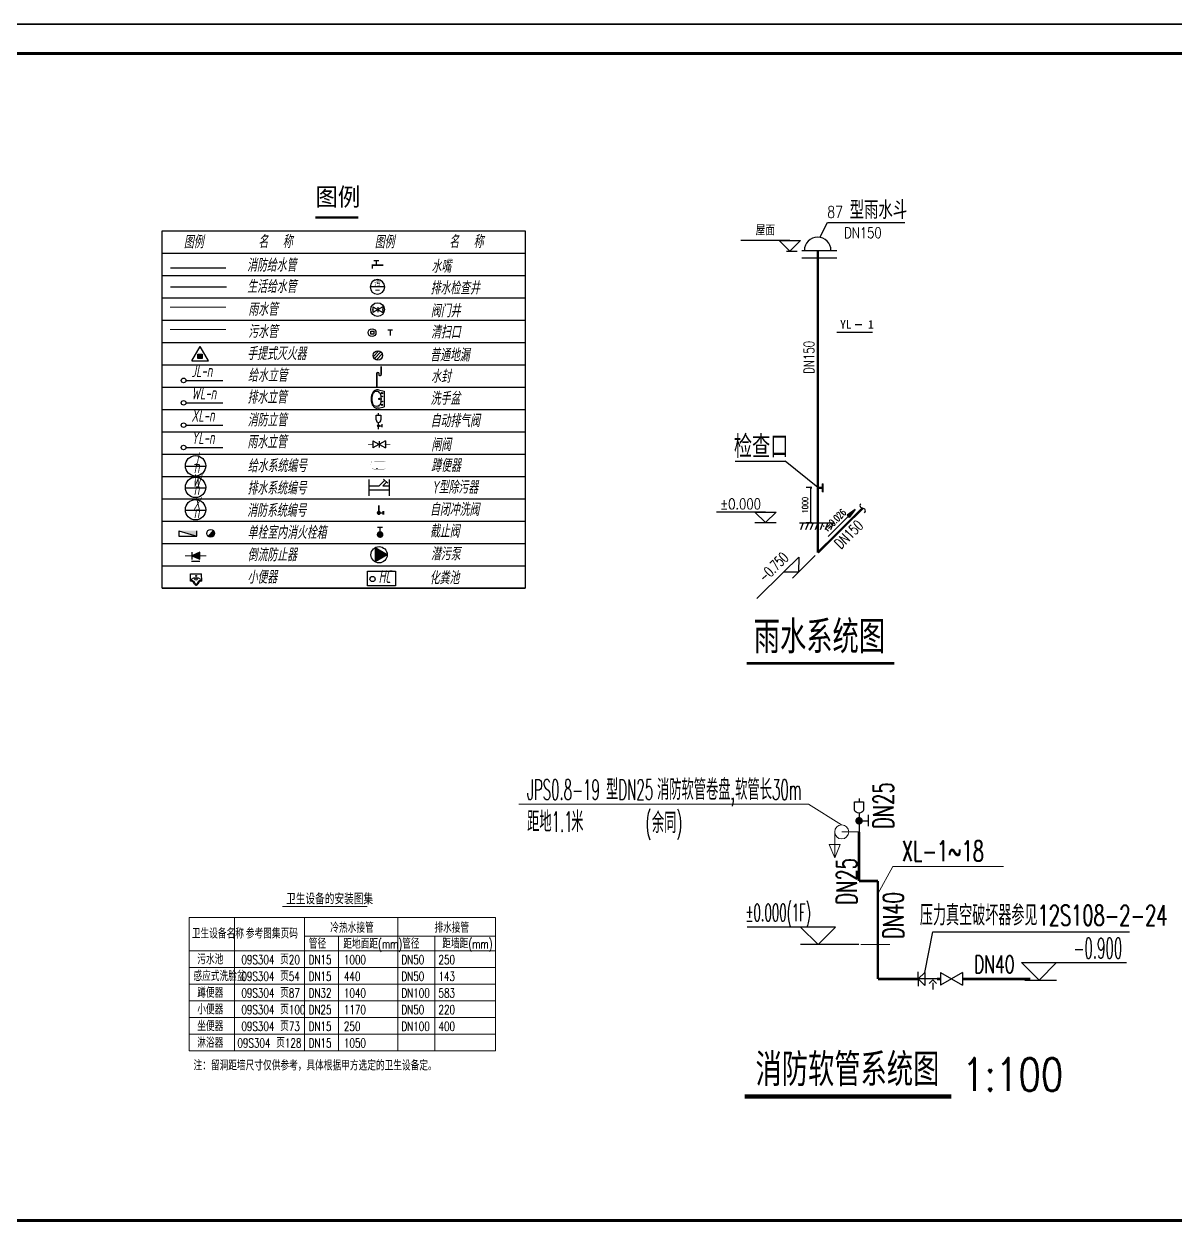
# Model space of a CAD drawing. Extents: x 54907 to 703237, y -798661 to -546661.
# Drawn here: x 399530 to 458689, y -608949 to -546661 of the extents above; entities that cross this region are included whole.
import ezdxf
from ezdxf.enums import TextEntityAlignment as Align

# ---------------------------------------------------------------- set-up
doc = ezdxf.new("R2010")
doc.units = 0
doc.header["$LTSCALE"] = 1000
doc.header["$MEASUREMENT"] = 0
doc.linetypes.add('CENTER2', pattern=[28.575, 19.05, -3.175, 3.175, -3.175])
doc.linetypes.add('DASH', pattern=[0.35, 0.25, -0.1])
for name, color, linetype in [('C_C_P_PS_', 2, 'Continuous'), ('C_P_PS_', 2, 'Continuous'), ('C_P_YS_', 3, 'Continuous'), ('COLUMN', 6, 'Continuous'), ('DIM_ELEV', 3, 'Continuous'), ('DIM_SYMB', 3, 'Continuous'), ('DN_DIM', 3, 'Continuous'), ('OTHER', 7, 'Continuous'), ('P_LS_', 7, 'Continuous'), ('P_LS_GJ', 7, 'Continuous'), ('P_PS_', 2, 'Continuous'), ('P_PS_DIM', 3, 'Continuous'), ('P_XF_GJ', 7, 'Continuous'), ('P_YS_', 3, 'Continuous'), ('P_YS_DIM', 3, 'Continuous'), ('PIPE-污水', 2, 'DASH'), ('PIPE-给水', 3, 'Continuous'), ('PIPE-雨水', 4, 'Continuous'), ('PUB_DIM', 3, 'Continuous'), ('PUB_TEXT', 7, 'Continuous'), ('PUB_TITLE', 4, 'Continuous'), ('TEL_TEXT', 7, 'Continuous'), ('TEXT', 7, 'Continuous'), ('TEXT_给水', 7, 'Continuous'), ('TWT_DIM', 3, 'Continuous'), ('TWT_IDEN', 3, 'Continuous'), ('TWT_SYMB', 3, 'Continuous'), ('TWT_TEXT', 7, 'Continuous'), ('VALVE_消防', 7, 'Continuous'), ('VALVE_给水', 7, 'Continuous'), ('VALVE_雨水', 7, 'Continuous')]:
    doc.layers.add(name, color=color, linetype=linetype)
doc.layers.add('PUB_WINDW', color=7, linetype='Continuous', plot=False)
doc.layers.add('yichutu', color=7, linetype='Continuous', true_color=0xffffff, plot=False)
doc.layers.add('中文', color=7, linetype='Continuous', lineweight=13)
doc.layers.add('填充', color=7, linetype='Continuous', lineweight=13)
doc.styles.add('-GBCBIGGBENOR', font='txt.shx', dxfattribs={"bigfont": 'hztxt.shx'})
doc.styles.add('_HZTXT', font='txt.shx', dxfattribs={"width": 0.8, "bigfont": 'hztxt.shx'})
doc.styles.add('_TCH_DIM', font='SIMPLEX', dxfattribs={"bigfont": 'GBCBIG'})
doc.styles.add('_TEL_DIM', font='SIMPLEX', dxfattribs={"width": 0.8, "height": 3.5, "bigfont": 'HZTXT'})
doc.styles.add('_TWT_CIRCLE', font='COMPLEX', dxfattribs={"width": 1.1, "height": 3.5, "bigfont": 'HZTXT'})
doc.styles.add('_TWT_DIM', font='SIMPLEX', dxfattribs={"width": 0.8, "height": 3.5, "bigfont": 'HZTXT'})
doc.styles.add('_TWT_PIPEDN', font='SIMPLEX', dxfattribs={"width": 0.8, "height": 3.5, "bigfont": 'HZTXT'})
doc.styles.add('_TXT', font='SIMPLEX.shx', dxfattribs={"width": 0.6})
doc.styles.add('ATTTXT', font='gbeitc.shx', dxfattribs={"width": 0.7, "bigfont": '0hztxt.shx'})
doc.styles.add('COMPLEX', font='COMPLEX')
doc.styles.add('DIM_FONT', font='SIMPLEX', dxfattribs={"width": 0.7, "bigfont": 'GBCBIG'})
doc.styles.add('LXZ_COMPLEX', font='TXT')
doc.styles.get("Standard").update_dxf_attribs({"font": 'gbenor.shx', "bigfont": 'gbcbig.shx'})
doc.styles.add('TG_LINETYPE', font='SIMPLEX', dxfattribs={"width": 0.8, "height": 3, "bigfont": 'HZTXT'})
doc.styles.add('zz-0', font='arial.ttf')
doc.linetypes.add('TG_J', pattern='A,2,-0.3,["J",TG_LINETYPE,S=0.1,R=0,X=-0.23,Y=-0.15],0', length=2.3)
doc.linetypes.add('TG_X', pattern='A,2,-0.3,["X",TG_LINETYPE,S=0.1,R=0,X=-0.23,Y=-0.15],0', length=2.3)
doc.linetypes.add('TG_Y', pattern='A,2,-0.3,["Y",TG_LINETYPE,S=0.1,R=0,X=-0.23,Y=-0.15],0', length=2.3)
doc.dimstyles.new('DIMN', dxfattribs={"dimtxt": 300, "dimasz": 100, "dimexe": 250, "dimexo": 300, "dimgap": 150, "dimtad": 1, "dimdec": 0, "dimzin": 0, "dimdsep": 46, "dimtxsty": 'DIM_FONT', "dimblk": 'ARCHTICK', "dimcen": 0.09, "dimclrt": 7, "dimazin": 2, "dimtfac": 1, "dimtdec": 0, "dimtix": 1, "dimtmove": 2, "dimatfit": 3, "dimldrblk": 'ARCHTICK', "dimfxl": 0, "dimtolj": 1, "dimtzin": 0, "dimarcsym": 0})

# ---------------------------------------------------------------- blocks, each defined once
blk = doc.blocks.new('*X35')
at = {"color": 0}
for p, q in [((-991, -1), (-988, 2)), ((-978, -2), (-971, 4)), ((-966, -4), (-955, 7)), ((-954, -6), (-938, 9)), ((-941, -8), (-921, 12)), ((-929, -10), (-905, 15)), ((-917, -12), (-888, 17)), ((-905, -14), (-871, 20)), ((-892, -16), (-855, 22)), ((-880, -17), (-838, 25)), ((-868, -19), (-821, 27)), ((-856, -21), (-804, 30)), ((-843, -23), (-788, 33)), ((-831, -25), (-771, 35)), ((-819, -27), (-754, 38)), ((-807, -29), (-738, 40)), ((-794, -31), (-721, 43)), ((-782, -33), (-721, 29)), ((-770, -34), (-721, 15)), ((-758, -36), (-721, 1)), ((-745, -38), (-721, -14)), ((-733, -40), (-721, -28)), ((-721, -42), (-721, -42))]:
    blk.add_line(p, q, dxfattribs=at)
blk = doc.blocks.new('_W_HHPD2')
for p, q in [((-540, 0), (-261, 43)), ((-540, 1), (-261, -42)), ((-261, 43), (-261, -42)), ((-261, 0), (540, 0))]:
    blk.add_line(p, q)
blk.add_blockref('*X35', (460, 0))
at = {"style": 'COMPLEX', "width": 0.8}
blk.add_attdef('I=0.001', (-400, 92), '', height=200, dxfattribs=at)
blk = doc.blocks.new('FACE3_')
for p in [(-0.09, 0.24), (0.09, -0.24)]:
    blk.add_line(p, (0, 0))
for centre, start, end in [((0.17, 0.24), 80.7491, 179.8598), ((-0.17, -0.24), 260.7491, 359.8598)]:
    blk.add_arc(centre, 0.265, start, end)
blk = doc.blocks.new('LGH_1')
at = {"linetype": 'Continuous'}
blk.add_line((0, 0), (1, 0), dxfattribs=at)
at = {"color": 7}
blk.add_line((0.512, 0.214), (0.699, 0.214), dxfattribs=at)
at = {"color": 7, "style": 'LXZ_COMPLEX'}
blk.add_attdef('AB', text='', height=0.24, dxfattribs=at).set_placement((0.252, 0.097), align=Align.CENTER)
blk.add_attdef('Z', text='', height=0.24, dxfattribs=at).set_placement((0.956, 0.214), align=Align.MIDDLE)
blk = doc.blocks.new('_ArchTick')
at = {"color": 0, "linetype": 'ByBlock', "const_width": 0.4}
blk.add_lwpolyline([(-0.5, -0.5), (0.5, 0.5)], dxfattribs=at)
blk = doc.blocks.new('*D65')
at = {"layer": 'Defpoints', "color": 0}
for p in [(439979, -570479), (440335, -570479), (440335, -572289)]:
    blk.add_point(p, dxfattribs=at)
at = {"layer": 'TWT_DIM', "color": 0, "lineweight": -2}
for p, q in [((440035, -570479), (439729, -570479)), ((439979, -572289), (439979, -570479)), ((440035, -572289), (439729, -572289))]:
    blk.add_line(p, q, dxfattribs=at)
at = {"layer": 'TWT_DIM', "color": 0, "lineweight": -2, "xscale": 100, "yscale": 100, "zscale": 100}
for p, rotation in [((439979, -570479), 90), ((439979, -572289), 270)]:
    blk.add_blockref('_ArchTick', p, dxfattribs=dict(at, rotation=rotation))
at = {"layer": 'TWT_DIM', "color": 7, "insert": (439679, -571384), "char_height": 300, "attachment_point": 5, "rotation": 90, "style": 'DIM_FONT'}
blk.add_mtext('\\A1;1000', dxfattribs=at)
blk = doc.blocks.new('M_H1SCH')
for p, q in [((-125, 72), (125, -72)), ((125, 72), (-125, -72)), ((-125, 72), (-125, -72)), ((125, 72), (125, -72))]:
    blk.add_line(p, q)
at = {"flags": 9}
for tag in ['XSIZE', 'YSIZE']:
    blk.add_attdef(tag, (0, 0), '', height=0.5, dxfattribs=at)
blk = doc.blocks.new('A$C437B3FFB')
at = {"layer": 'P_LS_GJ', "xscale": 1.5, "yscale": 1.5, "zscale": 1.5}
blk.add_blockref('M_H1SCH', (188, 108), dxfattribs=at)
blk = doc.blocks.new('A$C1BFE3A7E')
for p, q in [((763, 365), (541, 587)), ((541, 587), (541, 143)), ((763, 365), (763, 608)), ((0, 365), (541, 365)), ((264, 329), (139, 204)), ((264, 329), (389, 204)), ((264, 236), (264, 0)), ((763, 365), (541, 143)), ((763, 365), (763, 122))]:
    blk.add_line(p, q)
blk = doc.blocks.new('$PLAN$00001076')
for p, q in [((-280, -10), (-280, 0)), ((280, 0), (280, -10)), ((-251, -189), (-251, -186)), ((-248, -183), (-250, -185))]:
    blk.add_line(p, q)
for points in [[(-280, 0), (280, 0)], [(-326, -200), (-280, -5)], [(-326, -204), (-326, -268)], [(326, -204), (280, -5)], [(326, -204), (326, -268)]]:
    blk.add_lwpolyline(points)
for points in [[(-326, -200, 0.008223), (-326, -204, 0.149285)], [(-326, -266, 0.149285), (-304, -337, 0.107079), (-231, -408, 0.075625), (-131, -450, 0.062436), (-1, -467, 0.062436), (130, -452, 0.075625), (230, -410, 0.107079), (304, -339, 0.149285), (326, -268, 0.005205), (326, -266, 0.086596)], [(-253, -188, 0.172546), (-250, -358, 0.726395)], [(253, -188, 0.098208), (193, -141, 0.066287), (110, -111, 0.052428), (0, -100, 0.052428), (-110, -111, 0.066287), (-193, -141, 0.093876), (-251, -186, 0.171377)], [(-250, -358, 0.091341), (-193, -401, 0.066287), (-110, -431, 0.052428), (0, -442, 0.052428), (110, -431, 0.066287), (193, -401, 0.091756), (250, -358, 0.171377)], [(253, -188, -0.172546), (250, -358, -0.726395)]]:
    blk.add_lwpolyline(points, format="xyb")
for centre, radius in [((-210, -75), 24), ((-210, -75), 24), ((-210, -75), 24), ((-90, -65), 10), ((0, -170), 25), ((0, -170), 15), ((90, -65), 10), ((210, -75), 24)]:
    blk.add_circle(centre, radius)
blk.add_arc((-250, -186), 1, 131.3224, 180)
at = {"style": 'zz-0'}
for tag in ['YSIZE', 'XSIZE']:
    blk.add_attdef(tag, (0, 0), '', height=0.5, dxfattribs=at)
blk = doc.blocks.new('*U46')
at = {"color": 55}
for points in [[(1016453, 607991), (1016472, 607976), (1016472, 608010)], [(1016472, 608010), (1016493, 607965), (1016493, 608031)], [(1016472, 607976), (1016472, 608010), (1016493, 607965)], [(1016493, 608031), (1016516, 607958), (1016516, 608054)], [(1016493, 607965), (1016493, 608031), (1016516, 607958)], [(1016516, 608054), (1016540, 607956), (1016540, 608078)], [(1016516, 607958), (1016516, 608054), (1016540, 607956)], [(1016540, 608078), (1016564, 607959), (1016564, 608102)], [(1016564, 608102), (1016587, 607966), (1016587, 608125)], [(1016587, 608125), (1016609, 607978), (1016609, 608147)], [(1016609, 608147), (1016627, 607993), (1016627, 608165)], [(1016627, 608165), (1016628, 607994), (1016628, 608166)]]:
    blk.add_solid(points, dxfattribs=at)
at = {"color": 55, "extrusion": (0, 0, -1)}
for points in [[(-1016540, 607956), (-1016540, 608078), (-1016564, 607959)], [(-1016564, 607959), (-1016564, 608102), (-1016587, 607966)], [(-1016587, 607966), (-1016587, 608125), (-1016609, 607978)], [(-1016609, 607978), (-1016609, 608147), (-1016627, 607993)], [(-1016627, 607993), (-1016627, 608165), (-1016628, 607994)], [(-1016628, 607994), (-1016628, 608166), (-1016642, 608012)], [(-1016628, 608166), (-1016642, 608012), (-1016642, 608148)], [(-1016642, 608012), (-1016642, 608148), (-1016643, 608013)], [(-1016642, 608148), (-1016643, 608013), (-1016643, 608148)], [(-1016643, 608013), (-1016643, 608148), (-1016654, 608033)], [(-1016643, 608148), (-1016654, 608033), (-1016654, 608127)], [(-1016654, 608033), (-1016654, 608127), (-1016654, 608034)], [(-1016654, 608127), (-1016654, 608034), (-1016654, 608127)], [(-1016654, 608034), (-1016654, 608127), (-1016661, 608056)], [(-1016654, 608127), (-1016661, 608056), (-1016661, 608104)], [(-1016661, 608056), (-1016661, 608104), (-1016661, 608057)], [(-1016661, 608104), (-1016661, 608057), (-1016661, 608104)], [(-1016661, 608057), (-1016661, 608104), (-1016663, 608080)]]:
    blk.add_solid(points, dxfattribs=at)
blk = doc.blocks.new('*U47')
at = {"color": 55}
blk.add_solid([(1015523, 608163), (1016100, 607986), (1016100, 608163)], dxfattribs=at)
blk = doc.blocks.new('*U48')
at = {"color": 55}
for points in [[(1016131, 613643), (1016131, 613782), (1016270, 613643)], [(1016131, 613782), (1016270, 613643), (1016270, 613782)]]:
    blk.add_solid(points, dxfattribs=at)
blk = doc.blocks.new('M_E8')
for p, q in [((-204, -257), (-194, -2)), ((-194, -2), (196, -2)), ((206, -257), (196, -2))]:
    blk.add_line(p, q)
at = {"const_width": 1.5}
for points in [[(-196, 0), (196, 0), (206, -257, -4.356259)], [(-194, -2), (-204, -257, 0.758087)]]:
    blk.add_lwpolyline(points, format="xyb", dxfattribs=at)
for points in [[(-204, -257), (-194, -258), (-194, -258), (-183, -260), (-175, -261), (-165, -264), (-156, -268), (-147, -271), (-138, -275), (-128, -281), (-119, -287), (-109, -295), (-102, -300), (-94, -308), (-86, -316), (-79, -324), (-74, -332), (-68, -340), (-62, -348), (-58, -356), (-54, -366), (-50, -374), (-43, -383), (-36, -389), (-30, -392), (-23, -395), (-17, -398), (-9, -399), (0, -399), (13, -398), (23, -395), (29, -392), (35, -389), (43, -385), (49, -380), (54, -374), (58, -366), (62, -357), (65, -347), (71, -340), (75, -332), (80, -325), (85, -319), (91, -313), (95, -308), (100, -302), (106, -295), (113, -290), (119, -285), (126, -280), (132, -277), (139, -273), (145, -271), (154, -268), (162, -264), (173, -261), (183, -259), (191, -258), (199, -257), (206, -257)], [(-2, -142), (6, -142), (12, -146), (19, -148), (25, -152), (29, -158), (34, -166), (37, -174), (39, -183), (37, -191), (35, -200), (29, -208), (25, -214), (17, -219), (12, -223), (4, -224), (-2, -224), (-6, -224), (-11, -223), (-18, -221), (-26, -217), (-32, -213), (-37, -207), (-42, -199), (-44, -190), (-45, -183), (-42, -173), (-40, -164), (-35, -158), (-31, -150), (-26, -148), (-24, -144), (-18, -143), (-14, -143), (-12, -142), (-8, -142), (-6, -141), (-2, -142)]]:
    blk.add_lwpolyline(points, dxfattribs=at)
for centre, radius in [((-3, -184), 41.7), ((-1, -74), 15)]:
    blk.add_circle(centre, radius)
for centre, radius, start, end in [((-218, -432), 176, 26.1838, 85.5792), ((-158, -223), 22.7, 134.5857, 206.4573), ((-198, -412), 179, 22.2984, 83.8043), ((-2, -389), 250, 46.6458, 133.3542), ((1, -338), 63.3, 194.7447, 345.2553), ((4, -329), 38.6, 202.7778, 341.3609), ((201, -407), 174, 100.5676, 157.7034), ((215, -425), 168, 93.3348, 155.3309), ((162, -222), 16.2, 297.1389, 62.8611)]:
    blk.add_arc(centre, radius, start, end)
blk.add_point((1, -402))
at = {"width": 0.8, "flags": 9}
for tag in ['XSIZE', 'YSIZE']:
    blk.add_attdef(tag, (0, 0), '', height=0.5, dxfattribs=at)
blk = doc.blocks.new('M_E2')
blk.add_line((-306, -118), (-266, -118))
at = {"const_width": 1.5}
for points in [[(-366, 138, 0.97895), (-366, -138, 0.97895)], [(-366, 118, 0.97895), (-366, -118, 0.97895)], [(-306, 118, 0.414214), (-316, 108, 0.414214)], [(0, 88, 0.462192), (-59, 137, 0.462192)], [(-20, 88, 0.414214), (-50, 118, 0.414214)], [(-316, -108, 0.414214), (-306, -118, 0.414214)], [(-59, -137, 0.462192), (0, -88, 0.462192)], [(-50, -118, 0.414214), (-20, -88, 0.414214)]]:
    blk.add_lwpolyline(points, format="xyb", dxfattribs=at)
for points in [[(-366, 137), (-59, 137)], [(-316, 118), (-366, 118)], [(-340, 118), (-266, 118)], [(-316, 108), (-316, -108)], [(-50, 118), (-267, 118)], [(-20, -88), (-20, 88)], [(0, 88), (0, -88)], [(-381, -137), (-59, -137)], [(-316, -118), (-366, -118)], [(-340, -118), (-266, -118)], [(-266, -118), (-50, -118)]]:
    blk.add_lwpolyline(points, dxfattribs=at)
at = {"width": 0.8, "flags": 9}
for tag in ['XSIZE', 'YSIZE']:
    blk.add_attdef(tag, (0, 0), '', height=0.5, dxfattribs=at)
blk = doc.blocks.new('*U49')
at = {"color": 55, "extrusion": (0, 0, -1)}
blk.add_solid([(-1021772, 606463), (-1021772, 606912), (-1022160, 606687)], dxfattribs=at)
blk = doc.blocks.new('$VALVE$00000669')
for p, q in [((0, 0), (212, 0)), ((108, 0), (108, -100)), ((287, 74), (433, 74)), ((433, 74), (433, -76)), ((433, 0), (500, 0)), ((158, -100), (58, -100)), ((433, -76), (287, -76))]:
    blk.add_line(p, q)
at = {"const_width": 31.2}
blk.add_lwpolyline([(108, 16, 1), (108, -16, 1)], format="xyb", close=True, dxfattribs=at)
blk.add_circle((108, 0), 31.2)
blk.add_arc((287, -1), 75, 90, 270)
blk = doc.blocks.new('$VALVE$00000296')
for p, q in [((125, 72), (-125, -72)), ((-125, 72), (125, -72)), ((-125, 72), (-125, -72)), ((125, 72), (125, -72))]:
    blk.add_line(p, q)
at = {"color": 7}
blk.add_line((0, 60), (0, -64), dxfattribs=at)
for p in [(-125, 0), (125, 0)]:
    blk.add_point(p)
blk = doc.blocks.new('$VALVE$00000656')
for p, q in [((-113, 110), (-113, -100)), ((118, -164), (-119, -164))]:
    blk.add_line(p, q)
blk.add_lwpolyline([(119, 5, 203, 0, 0), (-113, 5, 0, 0, 0)], format="xyseb")
blk.add_lwpolyline([(119, 107), (-113, 5), (119, -97)], close=True)
for p in [(-113, 5), (119, 5)]:
    blk.add_point(p)
blk.add_solid([(-44, -164), (-44, -139), (-119, -164)])
blk = doc.blocks.new('yct-1337-420-200550-63000-150-2010.0')
at = {"layer": 'yichutu', "color": 7, "true_color": 0xffffff}
blk.add_lwpolyline([(0, 0), (0, 63000), (200550, 63000), (200550, 0)], close=True, dxfattribs=at)

msp = doc.modelspace()

# ---------------------------------------------------------------- linework, layer by layer
for p, q in [((442455, -586468.5), (442455, -586647.3)), ((442455, -587222), (442455, -588190.3)), ((442917.8, -587308.6), (442917.8, -587884)), ((442455, -587614.3), (442917.8, -587614)), ((445830.9, -595411.3), (446256.2, -593314.8)), ((446256.2, -593314.8), (456354.1, -593314.8))]:
    msp.add_line(p, q)
msp.add_lwpolyline([(406619.7, -557288.2), (425279.5, -557288.2), (425279.5, -575660.9), (406619.7, -575660.9)], close=True)
msp.add_lwpolyline([(442223.6, -586647.3), (442686.4, -586647.3), (442686.4, -587063.9, -0.6832352), (442223.6, -587063.9), (442223.6, -586647.3)], format="xyb")
at = {"const_width": 192.9}
msp.add_lwpolyline([(442358.6, -587614.3, 1), (442551.4, -587614.3, 1)], format="xyb", close=True, dxfattribs=at)
at = {"linetype": 'Continuous'}
msp.add_arc((440327.2, -558292.5), 683.2, 0.061532, 180.061532, dxfattribs=at)
at = {"layer": 'C_C_P_PS_', "linetype": 'DASH', "const_width": 112.5}
for points in [[(440335.3, -558301.7), (440335.3, -573827.7)], [(440335.3, -573827.7), (442640.3, -571543.8)]]:
    msp.add_lwpolyline(points, dxfattribs=at)
at = {"layer": 'C_P_PS_', "linetype": 'DASH', "const_width": 75}
for points in [[(440335.3, -558301.7), (440335.3, -573827.7)], [(440335.3, -573827.7), (442640.3, -571543.8)]]:
    msp.add_lwpolyline(points, dxfattribs=at)
at = {"layer": 'C_P_YS_', "const_width": 109.3}
for points in [[(440334.9, -570494.1), (440586.8, -570494.1)], [(440334.9, -570494.1), (440586.8, -570494.1)], [(440586.8, -570714.8), (440586.8, -570280.1)], [(440586.8, -570714.8), (440586.8, -570280.1)], [(440586.8, -570479.3), (440586.8, -570714.8)], [(440586.8, -570479.3), (440586.8, -570714.8)]]:
    msp.add_lwpolyline(points, dxfattribs=at)
at = {"layer": 'COLUMN'}
for p, q in [((439517.8, -558298.4), (441317.8, -558298.4)), ((439517.8, -558662.9), (441317.8, -558662.9)), ((439398.5, -572288.9), (441198.5, -572288.9)), ((439589.2, -572289.5), (439445.3, -572663.3)), ((439847.5, -572289.5), (439703.6, -572663.3)), ((440093.5, -572289.5), (439949.6, -572663.3)), ((440335.3, -572289.5), (440191.4, -572663.3)), ((440593.6, -572289.5), (440449.7, -572663.3)), ((440851.8, -572289.5), (440707.9, -572663.3)), ((441122.4, -572289.5), (440978.5, -572663.3))]:
    msp.add_line(p, q, dxfattribs=at)
at = {"layer": 'DIM_ELEV'}
for p, q in [((441247.4, -593079.7), (436700.7, -593079.7)), ((440347.4, -593979.7), (439447.4, -593079.7)), ((440347.4, -593979.7), (441247.4, -593079.7)), ((442447.4, -593979.7), (439447.4, -593979.7))]:
    msp.add_line(p, q, dxfattribs=at)
at = {"layer": 'DIM_SYMB', "const_width": 210}
msp.add_lwpolyline([(436569.8, -601788.7), (447204.8, -601788.7)], dxfattribs=at)
at = {"layer": 'P_LS_'}
msp.add_line((451259.7, -595743.7), (447769.1, -595743.7), dxfattribs=at)
at = {"layer": 'P_PS_', "linetype": 'DASH'}
for p, q in [((440335.3, -558301.7), (440335.3, -573827.7)), ((440335.3, -573827.7), (442640.3, -571543.8))]:
    msp.add_line(p, q, dxfattribs=at)
at = {"layer": 'P_XF_GJ'}
for p, q in [((440433.6, -557617.6), (440836.9, -556847.1)), ((440836.9, -556847.1), (444814.1, -556847.1)), ((436086.4, -569120.1, 0), (438657.7, -569120.1, 0)), ((440335.3, -570479.3), (438657.7, -569120.1, 0))]:
    msp.add_line(p, q, dxfattribs=at)
at = {"layer": 'P_YS_'}
for p, q in [((440334.9, -570494.1), (440586.8, -570494.1)), ((440586.8, -570714.8), (440586.8, -570280.1)), ((440586.8, -570479.3), (440586.8, -570714.8))]:
    msp.add_line(p, q, dxfattribs=at)
at = {"layer": 'PIPE-污水', "linetype": 'DASH', "ltscale": 0.6, "const_width": 52.5}
msp.add_lwpolyline([(407031.9, -562349.6), (409903.7, -562349.6)], dxfattribs=at)
at = {"layer": 'PIPE-给水', "linetype": 'TG_J', "ltscale": 0.8, "const_width": 60}
msp.add_lwpolyline([(407049, -560169), (409937.4, -560169)], dxfattribs=at)
at = {"layer": 'PIPE-给水', "linetype": 'TG_J', "const_width": 37.5}
for points in [[(417212, -568258), (417462.4, -568258)], [(418099.9, -568258), (418350.3, -568258)]]:
    msp.add_lwpolyline(points, dxfattribs=at)
at = {"layer": 'PIPE-雨水', "linetype": 'CENTER2', "ltscale": 0.5, "const_width": 52.5}
msp.add_lwpolyline([(407031.9, -561201.4), (409903.7, -561201.4)], dxfattribs=at)
at = {"layer": 'PIPE-雨水', "linetype": 'TG_Y', "const_width": 52.5}
for points in [[(407804, -573994.7), (408137.3, -573994.7)], [(408554.4, -573994.7), (408887.7, -573994.7)]]:
    msp.add_lwpolyline(points, dxfattribs=at)
at = {"layer": 'PUB_DIM'}
for p, q in [((438891.8, -557780.9), (436381.9, -557780.9)), ((438891.8, -558327.6), (438345, -557780.9)), ((438345, -557780.9), (439438.5, -557780.9)), ((439438.5, -557780.9), (438891.8, -558327.6)), ((438730.8, -558327.6), (439277.6, -558327.6)), ((437642.9, -571738.9), (435133, -571738.9)), ((437096.1, -571738.9), (438189.6, -571738.9)), ((437642.9, -572285.6), (437096.1, -571738.9)), ((438189.6, -571738.9), (437642.9, -572285.6)), ((437096.1, -572285.6), (438189.6, -572285.6)), ((438574.1, -574828.4), (439350.8, -574058.8)), ((439038.8, -575137.6), (440203.9, -573983.1)), ((439350.8, -574058.8), (439347.3, -574832)), ((438574.1, -574828.4), (437197.3, -576192.6)), ((439347.3, -574832), (438574.1, -574828.4))]:
    msp.add_line(p, q, dxfattribs=at)
at = {"layer": 'PUB_TEXT', "color": 3, "const_width": 136.7}
msp.add_lwpolyline([(444276.4, -579524.9), (436670.8, -579524.9)], dxfattribs=at)
at = {"layer": 'PUB_TITLE'}
msp.add_line((488915.7, -546661.4), (288365.7, -546661.4), dxfattribs=at)
at = {"layer": 'PUB_TITLE', "const_width": 150}
msp.add_lwpolyline([(292115.7, -608161.4), (487565.7, -608161.4), (487565.7, -548161.4), (292115.7, -548161.4)], close=True, dxfattribs=at)
at = {"layer": 'PUB_WINDW'}
msp.add_line((439644, -558293.2), (441010.4, -558291.8), dxfattribs=at)
at = {"layer": 'TEXT', "lineweight": 9}
for p, q in [((408016.3, -592581.7), (423755.8, -592581.7)), ((408016.3, -592581.7), (408016.3, -599444)), ((410346.1, -592581.7), (410346.1, -599444)), ((413942.9, -592581.7), (413942.9, -599444)), ((418744.2, -599444), (418744.2, -592581.7)), ((423755.8, -599444), (423755.8, -592581.7)), ((423755.8, -599444), (423755.8, -592581.7)), ((413942.9, -593540.3), (418744.2, -593540.3)), ((415697.1, -599444), (415697.1, -593540.3)), ((418744.2, -593540.3), (423755.8, -593540.3)), ((420642.6, -599444), (420642.6, -593540.3)), ((408016.3, -594297.2), (423755.8, -594297.2)), ((408016.3, -595155), (423755.8, -595155)), ((408016.3, -596012.8), (423755.8, -596012.8)), ((408016.3, -596870.6), (423755.8, -596870.6)), ((408016.3, -597728.4), (423755.8, -597728.4)), ((408016.3, -598586.2), (423755.8, -598586.2)), ((408016.3, -599444), (423755.8, -599444))]:
    msp.add_line(p, q, dxfattribs=at)
at = {"layer": 'TWT_DIM'}
for p, q in [((451711.1, -595806.7), (450811.1, -594906.7)), ((450811.1, -594906.7), (456211.1, -594906.7)), ((451711.1, -595806.7), (452611.1, -594906.7)), ((450982.1, -595806.7), (452611.1, -595806.7))]:
    msp.add_line(p, q, dxfattribs=at)
at = {"layer": 'TWT_DIM', "const_width": 49.4, "elevation": 0}
msp.add_lwpolyline([(412804, -592014.4), (417164, -592014.4)], dxfattribs=at)
at = {"layer": 'TWT_IDEN'}
msp.add_line((418065.8, -560165.5), (417315.8, -560165.5), dxfattribs=at)
for start, end in [(0, 180), (180, 0)]:
    msp.add_arc((417690.8, -560165.5), 375, start, end, dxfattribs=at)
at = {"layer": 'TWT_SYMB', "color": 7}
for p, q in [((406619.7, -557288.2), (425279.5, -557288.2)), ((406619.7, -558436.5), (425279.5, -558436.5)), ((417765.5, -558829.8), (417511.8, -558829.8)), ((417642.4, -559006.6), (417642.4, -558829.8)), ((406619.7, -559584.8), (425279.5, -559584.8)), ((406619.7, -560733), (425279.5, -560733)), ((406619.7, -561881.3), (425279.5, -561881.3)), ((418233.1, -562372), (418465, -562372)), ((406619.7, -563029.6), (425279.5, -563029.6)), ((408151.1, -563972.2), (408581.7, -563226.3)), ((409012.3, -563972.2), (408581.7, -563226.3)), ((417770.7, -563450.6), (417467.1, -563754.2)), ((417872.9, -563508.2), (417533.6, -563847.4)), ((417941.1, -563614.3), (417637.5, -563917.9)), ((406619.7, -564177.9), (425279.5, -564177.9)), ((408151.1, -563972.2), (409012.3, -563972.2)), ((417656.9, -564619.6), (417656.9, -564627.2)), ((406619.7, -565326.2), (425279.5, -565326.2)), ((407843.7, -564976.8), (409734.7, -564976.8)), ((407843.7, -566125.1), (409734.7, -566125.1)), ((406619.7, -566474.5), (425279.5, -566474.5)), ((407843.7, -567273.4), (409734.7, -567273.4)), ((406619.7, -567622.8), (425279.5, -567622.8)), ((407843.7, -568421.7), (409734.7, -568421.7)), ((406619.7, -568771.1), (425279.5, -568771.1)), ((406619.7, -569919.4), (425279.5, -569919.4)), ((407810.1, -569387.7), (408866.1, -569387.7)), ((407810.1, -570495.8), (408866.1, -570495.8)), ((417261.6, -570906.1, 23425.2), (417261.6, -570073.6, 23425.2)), ((417261.6, -570387, 23425.2), (417788.5, -570387, 23425.2)), ((417788.5, -570387, 23425.2), (418067.4, -570108.1, 23425.2)), ((417969, -570387, 23425.2), (418158.1, -570197.9, 23425.2)), ((417969, -570387, 23425.2), (418298.3, -570387, 23425.2)), ((418008.5, -570049.8, 23425.2), (418223, -570262.2, 23425.2)), ((418298.3, -570073.6, 23425.2), (418298.3, -570906.1, 23425.2)), ((406619.7, -571067.7), (425279.5, -571067.7)), ((417261.6, -570592.7, 23425.2), (418298.3, -570592.7, 23425.2)), ((407810.1, -571644.1), (408866.1, -571644.1)), ((417763.2, -571782.7), (417962.8, -571782.7)), ((417962.8, -571702.6), (417962.8, -571862.7)), ((417998, -571702.6), (417998, -571862.7)), ((406619.7, -572216), (425279.5, -572216)), ((407477.7, -572700.9), (407477.7, -572988)), ((407477.7, -572700.9), (408410.7, -572988)), ((407477.7, -572988), (408410.7, -572988)), ((408410.7, -572988), (408410.7, -572700.9)), ((409262.8, -572696.4), (408979.6, -572979.6)), ((417701.4, -572515.1), (417949.3, -572515.1)), ((417825.7, -572746.7), (417825.7, -572515.1)), ((406619.7, -573364.3), (425279.5, -573364.3)), ((418195.2, -573935.9), (417568.5, -573574.1)), ((417568.5, -573574.1), (417568.5, -574297.8)), ((418195.2, -573935.9), (417568.5, -574297.8)), ((406619.7, -574512.6), (425279.5, -574512.6)), ((406619.7, -575660.9), (425279.5, -575660.9))]:
    msp.add_line(p, q, dxfattribs=at)
at = {"layer": 'TWT_SYMB', "color": 1, "linetype": 'TG_X', "ltscale": 0.8}
msp.add_line((446642.4, -595743.7), (445452.1, -595743.7), dxfattribs=at)
at = {"layer": 'TWT_SYMB', "const_width": 105}
msp.add_lwpolyline([(414502.3, -556598.1), (416704, -556598.1)], dxfattribs=at)
at = {"layer": 'TWT_SYMB', "color": 1, "linetype": 'TG_X', "ltscale": 0.8}
for points, const_width in [([(409911.7, -559192.3), (407049.8, -559192.3)], 78.8), ([(442455, -590704.6), (442455, -588186.9)], 135), ([(443421.2, -590704.6), (442455, -590704.6)], 135), ([(443421.2, -595743.7), (443421.2, -590704.6)], 135), ([(445498.6, -595743.7), (443421.2, -595743.7)], 135), ([(446642.4, -595743.7), (446459.1, -595743.7)], 135), ([(451259.7, -595743.7), (447769.1, -595743.7)], 135)]:
    msp.add_lwpolyline(points, dxfattribs=dict(at, const_width=const_width))
at = {"layer": 'TWT_SYMB', "color": 7}
for points, const_width in [([(417422.3, -559235.8), (417422.3, -559049.8), (417990.3, -559049.8)], 71.8), ([(418349, -562372), (418349, -562670.3)], 71.8), ([(417882.7, -564253.1), (417882.7, -564671.1)], 71.8), ([(417659.3, -564630.9), (417659.3, -565286.8)], 71.8), ([(417713.7, -564567.9), (417708.6, -564567.9)], 71.8), ([(417765.4, -564671.1), (417765.4, -564619.6)], 71.8), ([(417831, -564722.8), (417817.1, -564722.8)], 71.8), ([(417763.2, -571394.1), (417763.2, -571782.7)], 86.1)]:
    msp.add_lwpolyline(points, dxfattribs=dict(at, const_width=const_width))
for points in [[(417351.8, -562447.1), (417500.8, -562447.1), (417500.8, -562590.6), (417351.8, -562590.6)], [(408460.4, -563628.5), (408685.2, -563628.5), (408685.2, -563853.2), (408460.4, -563853.2)], [(417174.6, -574780), (418627.7, -574780), (418627.7, -575529.5), (417174.6, -575529.5)]]:
    msp.add_lwpolyline(points, close=True, dxfattribs=at)
at = {"layer": 'TWT_SYMB', "color": 7, "const_width": 71.8}
for points in [[(417708.6, -564567.9, 0.4142136), (417656.9, -564619.6)], [(417765.4, -564619.6, 0.4142136), (417713.7, -564567.9, 0.4142136)], [(417765.4, -564671.1, 0.4142136), (417817.1, -564722.8, 0.4142136)], [(417831, -564722.8, 0.4142136), (417882.7, -564671.1)]]:
    msp.add_lwpolyline(points, format="xyb", dxfattribs=at)
at = {"layer": 'TWT_SYMB', "color": 7}
for points, const_width in [([(417709.4, -571782.7, 1), (417817.1, -571782.7, 1)], 107.7), ([(417768.2, -572958.1, -1), (417890, -572836.3, -1)], 172.2)]:
    msp.add_lwpolyline(points, format="xyb", close=True, dxfattribs=dict(at, const_width=const_width))
for centre, radius in [((417701.9, -561333.4), 354.4), ((417416.4, -562518.6), 200.3), ((417713.9, -563688.4), 240.3), ((407724, -564976.8), 119.8), ((407724, -566125.1), 119.8), ((407724, -567273.4), 119.8), ((407724, -568421.7), 119.8), ((408338.1, -569364.7), 523.5), ((408338.1, -570472.9), 523.5), ((408338.1, -571621.2), 523.5), ((409118.6, -572835.4), 200.3), ((417777.4, -573935.9), 417.8), ((417440.2, -575186), 133.4)]:
    msp.add_circle(centre, radius, dxfattribs=at)
at = {"layer": '中文'}
for p, q in [((441201.7, -588186.9), (441202.2, -589519.4)), ((442455, -588186.9), (441561.4, -588186.9)), ((441202.2, -589519.4), (440925.1, -588832.4)), ((440925.1, -588832.4), (441202.2, -588832.4)), ((441202.2, -589519.4), (441478.8, -588832.4)), ((441478.8, -588832.4), (441202.2, -588832.4)), ((443421.2, -591376.7), (444191.4, -589956.3)), ((444191.4, -589956.3), (449886.7, -589956.3)), ((442447.4, -593979.7), (440845.4, -593979.7)), ((444044.6, -593977.4), (442544.6, -593977.4))]:
    msp.add_line(p, q, dxfattribs=at)
msp.add_circle((441561.4, -588186.9), 359.8, dxfattribs=at)
at = {"layer": '填充'}
for p, q in [((424954.5, -586766.7), (439848.2, -586766.7)), ((439848.2, -586766.7), (441556.4, -587827.1))]:
    msp.add_line(p, q, dxfattribs=at)

# ---------------------------------------------------------------- block references
for name, p, xscale, yscale, zscale in [('A$C1BFE3A7E', (446642.4, -596291.2), -1.5, 1.5, 1.5), ('A$C437B3FFB', (446642.4, -596069), 3, 3, 3)]:
    msp.add_blockref(name, p, dxfattribs=dict(xscale=xscale, yscale=yscale, zscale=zscale))
at = {"layer": 'OTHER', "linetype": 'DASH', "xscale": 455.6250000021213, "yscale": 455.6250000021213, "zscale": 455.6250000021213, "rotation": 44.73722762851717}
msp.add_blockref('FACE3_', (442640.3, -571543.8), dxfattribs=at)
at = {"layer": 'P_YS_DIM', "xscale": 1822.5, "yscale": 1822.5, "zscale": 1822.5}
msp.add_blockref('LGH_1', (441318.8, -562484.7), dxfattribs=at).add_auto_attribs({'AB': 'YL', 'Z': '1'})
at = {"layer": 'PUB_DIM'}
ref = msp.add_blockref('_W_HHPD2', (441559.2, -572299.3), dxfattribs=dict(at, xscale=-1.822499997544752, yscale=1.822499999776483, zscale=1.8225, rotation=44.73761389414284))
ref.add_attrib('I=0.001', 'i=0.026', (440860.9, -572755.6), dxfattribs={"layer": '0', "height": 364.5, "rotation": 44.737614, "style": '_TXT', "width": 0.7})
at = {"layer": 'TWT_SYMB', "color": 7}
for name, p, xscale, yscale, zscale in [('$VALVE$00000296', (417715.2, -561339.4), 2.056050751358271, 2.056050751358271, 2.056050751358271), ('*U48', (-1232376.7, -1554756.2), 1.61478853225708, 1.61478853225708, 1.61478853225708), ('M_E2', (418130.4, -569316.3), 1.61478853225708, 1.61478853225708, 1.61478853225708), ('*U47', (-1232376.7, -1554756.2), 1.61478853225708, 1.61478853225708, 1.61478853225708), ('*U46', (-1232376.7, -1554756.2), 1.61478853225708, 1.61478853225708, 1.61478853225708), ('*U49', (-1232376.7, -1553607.9), 1.61478853225708, 1.61478853225708, 1.61478853225708), ('M_E8', (408366.6, -574919.5, 23425.2), 1.435367591679096, 1.435367591679096, 1.435367591679096)]:
    msp.add_blockref(name, p, dxfattribs=dict(at, xscale=xscale, yscale=yscale, zscale=zscale))
at = {"layer": 'TWT_SYMB', "color": 7, "xscale": 1.435367586789653, "yscale": 1.435367586789653, "zscale": 1.435367586789653, "rotation": 270}
msp.add_blockref('$PLAN$00001076', (418036.5, -565926.8), dxfattribs=at)
at = {"layer": 'VALVE_消防', "xscale": 1.647360000293702, "yscale": 1.647360000293702, "zscale": 1.647360000293702, "rotation": 90}
msp.add_blockref('$VALVE$00000669', (417747, -567480.8), dxfattribs=at)
at = {"layer": 'VALVE_给水', "xscale": 2.550000004470348, "yscale": 2.550000004470348, "zscale": 2.550000004470348}
msp.add_blockref('$VALVE$00000296', (417781.2, -568258), dxfattribs=at)
at = {"layer": 'VALVE_雨水', "xscale": 1.800000004470348, "yscale": 1.800000004470348, "zscale": 1.800000004470348}
msp.add_blockref('$VALVE$00000656', (408345.9, -573994.7), dxfattribs=at)
at = {"layer": 'yichutu'}
msp.add_blockref('yct-1337-420-200550-63000-150-2010.0', (288365.7, -609661.4), dxfattribs=at)

# ---------------------------------------------------------------- texts
at = {"layer": 'DN_DIM', "linetype": 'DASH', "style": 'DIM_FONT', "width": 0.7}
msp.add_text('DN150', height=546.75, rotation=90, dxfattribs=at).set_placement((440154.9, -563789.9), align=Align.CENTER)
at = {"layer": 'DN_DIM', "style": 'DIM_FONT', "width": 0.7}
msp.add_text('DN150', height=546.75, rotation=44.737614, dxfattribs=at).set_placement((441733.7, -572696), align=Align.TOP_CENTER)
at = {"layer": 'DN_DIM', "style": 'DIM_FONT', "width": 0.65}
msp.add_text('DN40', height=900, dxfattribs=at).set_placement((449410.5, -595446.7), align=Align.CENTER)
at = {"layer": 'P_PS_DIM', "style": '_HZTXT', "width": 0.8}
for s, p in [('雨水系统图', (437041.2, -579009.6)), ('消防软管系统图', (437133, -601257)), ('1:100', (447752.2, -601502.6))]:
    msp.add_text(s, height=1687.5, dxfattribs=at).set_placement(p)
at = {"layer": 'P_YS_', "style": 'DIM_FONT', "width": 0.8}
msp.add_text('87', height=593.44, dxfattribs=at).set_placement((440815.7, -556612.4))
at = {"layer": 'PUB_DIM', "width": 0.8}
for s, style, p in [('屋面', '_HZTXT', (437636.8, -557234.1)), ('DN150', 'DIM_FONT', (442656.4, -557383.5)), ('%%p0.000', 'DIM_FONT', (436363.7, -571325.3))]:
    msp.add_text(s, height=546.75, dxfattribs=dict(at, style=style)).set_placement(p, align=Align.MIDDLE)
at = {"layer": 'PUB_DIM', "style": 'DIM_FONT', "width": 0.65}
msp.add_text('-0.750', height=546.75, rotation=44.737614, dxfattribs=at).set_placement((438051.7, -574576.3), align=Align.MIDDLE)
at = {"layer": 'PUB_TEXT', "color": 0, "style": '_HZTXT', "width": 0.8}
msp.add_text('型雨水斗', height=923.13, dxfattribs=at).set_placement((441974.3, -556672.3))
at = {"layer": 'PUB_TEXT'}
for s, height, style, width, p in [('检查口', 1166.4, '_HZTXT', 0.8, (436021.3, -568956.8, 0)), ('%%P0.000(1F)', 892.5, '_TCH_DIM', 0.494118, (436610.7, -592779.4))]:
    msp.add_text(s, height=height, dxfattribs=dict(at, style=style, width=width)).set_placement(p)
at = {"layer": 'TEL_TEXT', "color": 7, "style": '_TEL_DIM', "width": 0.8}
msp.add_text('卫生设备的安装图集', height=564.48, dxfattribs=at).set_placement((412995.1, -591908.7, 0))
at = {"layer": 'TEXT', "lineweight": 9, "style": '-GBCBIGGBENOR', "width": 0.7}
for s, p in [('冷热水接管', (415266.6, -593364.5)), ('排水接管', (420619.1, -593364.5)), ('卫生设备名称', (408149.4, -593662.7)), ('参考图集页码', (410923.2, -593662.7)), ('管径', (414162.4, -594181)), (' 距地面距(mm)', (415641.8, -594188.3)), ('管径', (418963.6, -594181)), (' 距墙距(mm)', (420732.2, -594181)), ('污水池', (408427.2, -594989)), (' 09S304 页20       ', (410399.7, -594989)), ('DN15', (414151.6, -594989)), ('1000', (415966.9, -594989)), ('DN50', (418923.8, -594989)), ('250', (420831.1, -594989)), ('感应式洗脸盆', (408230.7, -595846.8)), (' 09S304 页54 ', (410399.7, -595846.8)), ('DN15', (414151.6, -595846.8)), ('440', (415966.9, -595846.8)), ('DN50', (418923.8, -595846.8)), ('143', (420831.1, -595846.8)), ('蹲便器', (408427.2, -596704.6)), (' 09S304 页87 ', (410399.7, -596704.6)), ('DN32', (414151.6, -596704.6)), ('1040', (415966.9, -596704.6)), ('DN100', (418923.8, -596704.6)), ('583', (420831.1, -596704.6)), ('小便器', (408427.2, -597562.4)), ('小便器', (408427.2, -597562.4)), (' 09S304 页100 ', (410399.7, -597562.4)), (' 09S304 页100 ', (410399.7, -597562.4)), ('DN25', (414151.6, -597562.4)), ('DN25', (414151.6, -597562.4)), ('1170', (415966.9, -597562.4)), ('1170', (415966.9, -597562.4)), ('DN50', (418923.8, -597562.4)), ('DN50', (418923.8, -597562.4)), ('220', (420831.1, -597562.4)), ('220', (420831.1, -597562.4)), ('坐便器', (408427.2, -598420.2)), (' 09S304 页73', (410399.7, -598420.2)), ('DN15', (414151.6, -598420.2)), ('250', (415966.9, -598420.2)), ('DN100', (418923.8, -598420.2)), ('400', (420831.1, -598420.2)), ('淋浴器', (408427.2, -599277.9)), (' 09S304 页128', (410195.1, -599277.9)), ('DN15', (414151.6, -599277.9)), ('1050', (415966.9, -599277.9)), ('  注：留洞距墙尺寸仅供参考，具体根据甲方选定的卫生设备定。', (407646, -600446.1))]:
    msp.add_text(s, height=472.5, dxfattribs=at).set_placement(p)
at = {"layer": 'TEXT_给水', "linetype": 'CENTER2', "style": '_TWT_PIPEDN', "width": 0.64}
for s, p in [('DN25', (444233.1, -588028.3)), ('DN25', (442339, -591921.7)), ('DN40', (444739.7, -593679.5))]:
    msp.add_text(s, height=1050, rotation=90, dxfattribs=at).set_placement(p)
msp.add_text('XL-1~18', height=1050, dxfattribs=at).set_placement((444645.5, -589689.5))
msp.add_text('压力真空破坏器参见12S108-2-24', height=1050, dxfattribs=at).set_placement((451949.3, -592996.4), align=Align.CENTER)
at = {"layer": 'TWT_SYMB', "color": 7, "style": 'ATTTXT', "width": 0.7}
for s, p in [('图例', (407733.4, -558182.8)), ('名   称', (411559.5, -558168.3)), ('图例', (417547.8, -558182.8)), ('名   称', (421374, -558168.3)), ('消防给水管', (410983.8, -559379)), ('水嘴', (420467.4, -559438)), ('生活给水管', (410989.5, -560478.5)), ('排水检查井', (420416.6, -560555.6)), ('雨水管', (411050, -561645.7)), ('阀门井', (420436.1, -561726.9)), ('污水管', (411050, -562794)), ('清扫口', (420443.7, -562821.6)), ('手提式灭火器', (410990.9, -563924)), ('普通地漏', (420397.9, -563998.2)), ('JL-n', (408126.2, -564805.3)), ('给水立管', (411036.3, -565045.3)), ('水封', (420447.9, -565097.1)), ('WL-n', (408126.2, -565953.6)), ('排水立管', (411002.7, -566167.4)), ('洗手盆', (420420, -566229.6)), ('XL-n', (408126.2, -567101.9)), ('消防立管', (411013.6, -567341.9)), ('自动排气阀', (420420, -567377.9)), ('YL-n', (408126.2, -568250.2)), ('雨水立管', (411002.7, -568464)), ('闸阀', (420456.3, -568611.8)), ('J', (408240.7, -569327.4)), ('n', (408257.2, -569736.5)), ('给水系统编号', (411021.7, -569692.4)), ('蹲便器', (420452.2, -569679.2)), ('W', (408171.4, -570453.2)), ('n', (408249, -570876)), ('排水系统编号', (411004.8, -570840.7)), ('Y型除污器', (420482, -570794.2)), ('X', (408223.9, -571632.9)), ('n', (408250.9, -572062.2)), ('消防系统编号', (410990.9, -571989)), ('自闭冲洗阀', (420389.2, -571942.4)), ('单栓室内消火栓箱', (411009.8, -573121.2)), ('截止阀', (420389.2, -573056.3)), ('倒流防止器', (411009.8, -574269.5)), ('潜污泵', (420440.2, -574225)), ('小便器', (411009.8, -575417.8)), ('HC', (417754.4, -575390.8)), ('化粪池', (420372.5, -575453.1))]:
    msp.add_text(s, height=658.8, dxfattribs=at).set_placement(p)
at = {"layer": 'TWT_TEXT'}
for s, style, width, p in [('图例', '_TWT_CIRCLE', 1.1, (414502.3, -556099.6)), ('JPS0.8-19', '_TWT_DIM', 0.48, (425389, -586538.4)), ('型', '_TWT_DIM', 0.6, (429445, -586538.4)), ('DN25', '_TWT_DIM', 0.48, (430075, -586538.4)), ('消防软管卷盘', '_TWT_DIM', 0.6, (432067, -586538.4)), ('软管长', '_TWT_DIM', 0.6, (436087, -586538.4)), ('30m', '_TWT_DIM', 0.48, (437977, -586538.4)), (',', '_TWT_DIM', 0.48, (435847, -586538.4)), ('距地', '_TWT_DIM', 0.6, (425389, -588185.6)), ('1.1', '_TWT_DIM', 0.48, (426649, -588185.6)), ('米', '_TWT_DIM', 0.6, (427657, -588185.6)), ('(', '_TWT_DIM', 0.48, (431466.4, -588244.3)), ('余同', '_TWT_DIM', 0.6, (431802.4, -588244.3)), (')', '_TWT_DIM', 0.48, (433062.4, -588244.3)), ('-0.900', '_TWT_DIM', 0.48, (453481.1, -594686.4))]:
    msp.add_text(s, height=1050, dxfattribs=dict(at, style=style, width=width)).set_placement(p)
at = {"layer": 'TWT_TEXT', "style": '_TWT_CIRCLE'}
for s, height, width, p, p2 in [('污', 265.6, 1.404867, (417524.8, -560132.3), (417856.8, -560132.3)), ('-', 241.5, 1.458333, (417539.8, -560437.2), (417841.7, -560437.2))]:
    msp.add_text(s, height=height, dxfattribs=dict(at, width=width)).set_placement(p, p2, align=Align.FIT)

# ---------------------------------------------------------------- dimensions: what is measured, and where the dimension line sits
at = {"layer": 'TWT_DIM'}
dim = msp.add_aligned_dim(p1=(440335.3, -572288.9), p2=(440335.3, -570479.3), distance=356.5, text='1000', dimstyle='DIMN', dxfattribs=at)
dim.commit()
dim.dimension.update_dxf_attribs({"geometry": '*D65', "text_midpoint": (439678.9, -571384.1)})

doc.saveas('drawing.dxf')
